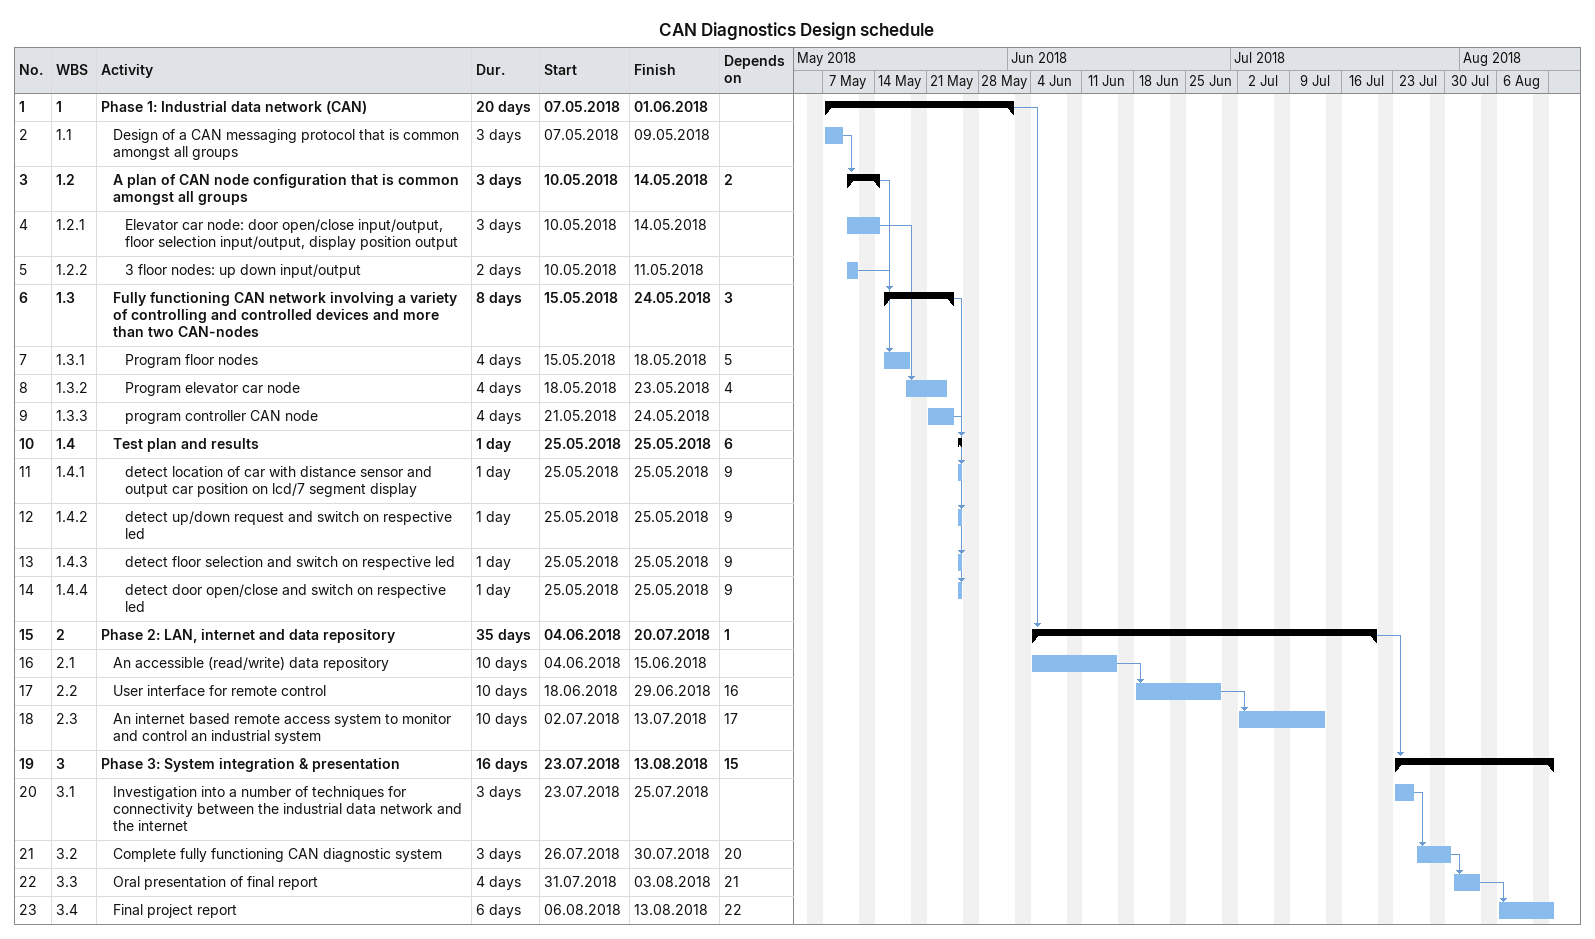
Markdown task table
CAN Diagnostics Design schedule

| ID | WBS | Task | Duration | Start | Finish | Predecessors |
|---|---|---|---|---|---|---|
| 1 | 1 | **Phase 1: Industrial data network (CAN)** | 20d | 2018-05-07 | 2018-06-01 |  |
| 2 | 1.1 | Design of a CAN messaging protocol that is common amongst all groups | 3d | 2018-05-07 | 2018-05-09 |  |
| 3 | 1.2 | **A plan of CAN node configuration that is common amongst all groups** | 3d | 2018-05-10 | 2018-05-14 | 2 |
| 4 | 1.2.1 | Elevator car node: door open/close input/output, floor selection input/output, display position output | 3d | 2018-05-10 | 2018-05-14 |  |
| 5 | 1.2.2 | 3 floor nodes: up down input/output | 2d | 2018-05-10 | 2018-05-11 |  |
| 6 | 1.3 | **Fully functioning CAN network involving a variety of controlling and controlled devices and more than two CAN-nodes** | 8d | 2018-05-15 | 2018-05-24 | 3 |
| 7 | 1.3.1 | Program floor nodes | 4d | 2018-05-15 | 2018-05-18 | 5 |
| 8 | 1.3.2 | Program elevator car node | 4d | 2018-05-18 | 2018-05-23 | 4 |
| 9 | 1.3.3 | program controller CAN node | 4d | 2018-05-21 | 2018-05-24 |  |
| 10 | 1.4 | **Test plan and results** | 1d | 2018-05-25 | 2018-05-25 | 6 |
| 11 | 1.4.1 | detect location of car with distance sensor and output car position on lcd/7 segment display | 1d | 2018-05-25 | 2018-05-25 | 9 |
| 12 | 1.4.2 | detect up/down request and switch on respective led | 1d | 2018-05-25 | 2018-05-25 | 9 |
| 13 | 1.4.3 | detect floor selection and switch on respective led | 1d | 2018-05-25 | 2018-05-25 | 9 |
| 14 | 1.4.4 | detect door open/close and switch on respective led | 1d | 2018-05-25 | 2018-05-25 | 9 |
| 15 | 2 | **Phase 2: LAN, internet and data repository** | 35d | 2018-06-04 | 2018-07-20 | 1 |
| 16 | 2.1 | An accessible (read/write) data repository | 10d | 2018-06-04 | 2018-06-15 |  |
| 17 | 2.2 | User interface for remote control | 10d | 2018-06-18 | 2018-06-29 | 16 |
| 18 | 2.3 | An internet based remote access system to monitor and control an industrial system | 10d | 2018-07-02 | 2018-07-13 | 17 |
| 19 | 3 | **Phase 3: System integration & presentation** | 16d | 2018-07-23 | 2018-08-13 | 15 |
| 20 | 3.1 | Investigation into a number of techniques for connectivity between the industrial data network and the internet | 3d | 2018-07-23 | 2018-07-25 |  |
| 21 | 3.2 | Complete fully functioning CAN diagnostic system | 3d | 2018-07-26 | 2018-07-30 | 20 |
| 22 | 3.3 | Oral presentation of final report | 4d | 2018-07-31 | 2018-08-03 | 21 |
| 23 | 3.4 | Final project report | 6d | 2018-08-06 | 2018-08-13 | 22 |
